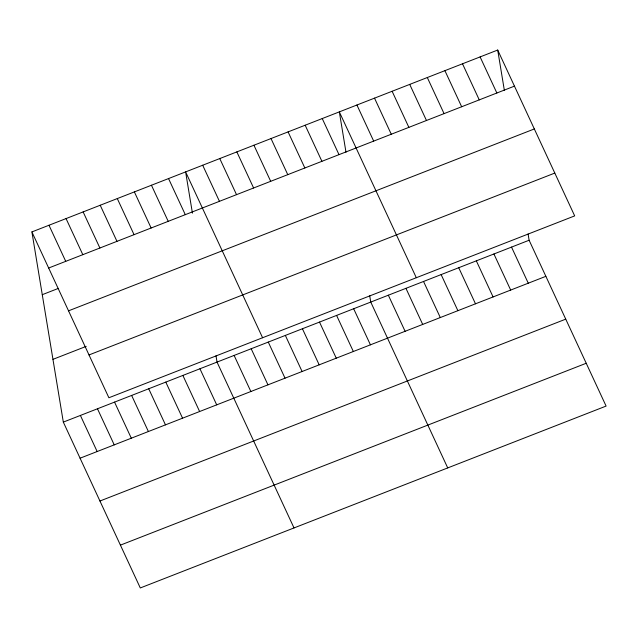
<?xml version="1.0" encoding="UTF-8"?>
<svg xmlns="http://www.w3.org/2000/svg" width="638" height="638" viewBox="0 0 638 638"><rect width="100%" height="100%" fill="white"/><g stroke="black" fill="none" stroke-linecap="round" stroke-linejoin="round"><path stroke-width="0.96" d="M31.9 231.921L497.704 50.043L574.678 215.891L108.883 397.761L31.9 231.921L63.322 422.109L140.296 587.957L606.1 406.079L529.117 240.239L528.081 233.963M48.655 268.016L514.451 86.138M42.267 294.684L58.449 288.368M68.529 310.834L534.325 128.956M52.954 359.346L86.21 346.362M89.009 354.943L554.805 173.073M63.322 422.109L529.117 240.239M80.069 458.204L545.873 276.326M99.943 501.021L565.746 319.144M120.422 545.131L586.226 363.261M480.103 56.918L496.858 93.004M462.51 63.792L479.258 99.879M444.909 70.658L461.665 106.753M511.524 247.105L528.272 283.2M427.316 77.533L444.064 113.62M493.924 253.98L510.679 290.067M409.716 84.399L426.471 120.494M476.331 260.846L493.078 296.941M392.123 91.274L408.87 127.361M458.73 267.721L475.485 303.808M374.522 98.14L391.277 134.235M441.137 274.587L457.885 310.682M356.929 105.015L373.677 141.102M423.536 281.462L440.292 317.549M416.311 277.729L339.328 111.881L345.995 152.235M405.943 288.328L422.691 324.423M322.246 118.556L339.001 154.643M388.343 295.203L405.098 331.289M305.171 125.223L321.919 161.31M447.724 467.917L370.75 302.069L369.713 295.801M288.089 131.891L304.844 167.977M353.667 308.744L370.423 344.831M271.014 138.558L287.762 174.653M336.585 315.411L353.34 351.498M253.932 145.225L270.687 181.32M319.51 322.078L336.258 358.173M236.85 151.9L253.605 187.987M302.428 328.745L319.183 364.84M219.775 158.567L236.523 194.654M285.353 335.421L302.101 371.507M202.693 165.234L219.448 201.329M268.271 342.088L285.026 378.174M262.593 337.749L185.618 171.901L192.429 213.148M251.189 348.755L267.944 384.842M168.536 178.568L185.291 214.663M234.114 355.422L250.862 391.517M151.453 185.243L168.209 221.33M294.014 527.937L217.032 362.089L215.995 355.813M134.379 191.91L151.126 227.997M199.949 368.764L216.705 404.851M117.296 198.577L134.052 234.672M182.875 375.431L199.622 411.518M100.214 205.245L116.969 241.339M165.792 382.098L182.548 418.185M83.139 211.92L99.887 248.007M148.718 388.765L165.465 424.86M66.057 218.587L82.812 254.674M131.635 395.432L148.391 431.527M48.982 225.254L65.73 261.341M114.553 402.107L131.308 438.194M97.478 408.775L114.226 444.861M80.396 415.442L97.151 451.529M497.704 50.043L504.363 90.397"/></g></svg>
